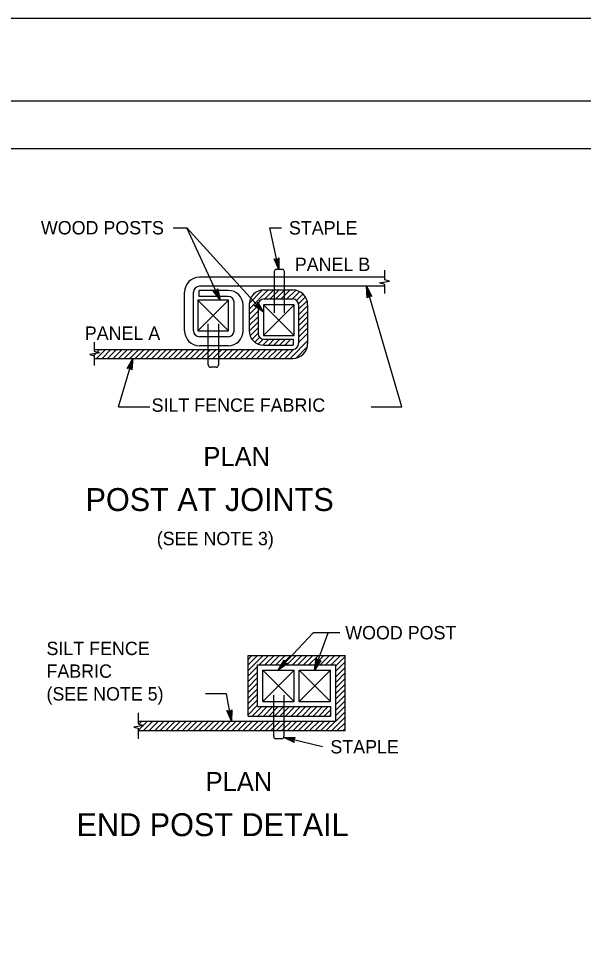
# Model space of a CAD drawing. Extents: x -894 to 866, y -472 to 714.
# Drawn here: x -335.1 to -39, y 225.8 to 713.6 of the extents above; entities that cross this region are included whole.
import ezdxf

# ---------------------------------------------------------------- set-up
doc = ezdxf.new("R2010")
doc.units = 0
for name, color, linetype in [('border_PLOTTING-ELEMENTS', 7, 'Continuous'), ('border_rw_22x34_Cut_Lines', 7, 'Continuous'), ('border_SHEET', 7, 'Continuous'), ('temp_CONSTRUCTION', 7, 'Continuous'), ('temp_CONSTRUCTION-anno', 7, 'Continuous')]:
    doc.layers.add(name, color=color, linetype=linetype)

msp = doc.modelspace()

# ---------------------------------------------------------------- linework, layer by layer
at = {"layer": 'border_PLOTTING-ELEMENTS'}
for points in [[(-894.04, -472.44), (865.96, -472.44), (865.96, 713.56), (-894.04, 713.56)], [(-864.04, 670.56), (835.96, 670.56), (835.96, -429.44), (-864.04, -429.44)]]:
    msp.add_lwpolyline(points, close=True, dxfattribs=at)
at = {"layer": 'border_rw_22x34_Cut_Lines'}
msp.add_lwpolyline([(-864.04, 670.56), (835.96, 670.56), (835.96, -429.44), (-864.04, -429.44)], close=True, dxfattribs=at)
at = {"layer": 'border_SHEET'}
msp.add_line((-814.04, 645.56), (810.96, 645.56), dxfattribs=at)
at = {"layer": 'temp_CONSTRUCTION'}
for p, q in [((-201.1, 580.99), (-201.1, 559.42)), ((-196.89, 582.15), (-199.93, 582.15)), ((-195.73, 559.42), (-195.73, 580.99)), ((-143.14, 576.6), (-143.14, 581.75)), ((-143.14, 577.99), (-240.37, 577.99)), ((-145.91, 575.13), (-140.75, 576.05)), ((-140.75, 576.05), (-143.14, 576.6)), ((-225.2, 571.1), (-240.5, 571.1)), ((-240.5, 567.99), (-240.5, 571.1)), ((-143.14, 573.28), (-240.32, 573.28)), ((-214.28, 564.26), (-207.2, 571.34)), ((-214.11, 561.53), (-204.29, 571.34)), ((-206.52, 571.34), (-191.35, 571.34)), ((-206.1, 566.63), (-201.39, 571.34)), ((-203.2, 566.63), (-198.49, 571.34)), ((-200.3, 566.63), (-195.58, 571.34)), ((-197.4, 566.63), (-192.68, 571.34)), ((-194.49, 566.63), (-189.83, 571.29)), ((-143.14, 574.21), (-145.91, 575.13)), ((-143.14, 569.42), (-143.14, 574.21)), ((-248.13, 549.91), (-248.13, 570.24)), ((-243.42, 549.96), (-243.42, 570.17)), ((-225.05, 566.01), (-241.14, 549.85)), ((-225.05, 549.85), (-241.14, 566.01)), ((-225.26, 567.99), (-240.5, 567.99)), ((-206.46, 566.63), (-191.4, 566.63)), ((-191.59, 566.63), (-187.67, 570.55)), ((-189.34, 565.98), (-186, 569.32)), ((-188.3, 564.11), (-184.9, 567.52)), ((-222.16, 549.96), (-222.16, 564.89)), ((-217.44, 549.91), (-217.44, 563.34)), ((-214.28, 563.58), (-214.28, 550.15)), ((-214.28, 558.45), (-209.56, 563.16)), ((-214.28, 558.45), (-209.56, 563.16)), ((-209.56, 563.53), (-209.56, 548.6)), ((-206.67, 547.48), (-190.58, 563.64)), ((-206.67, 563.64), (-190.58, 547.48)), ((-188.3, 561.21), (-183.97, 565.55)), ((-188.3, 563.53), (-188.3, 543.32)), ((-188.3, 558.31), (-183.59, 563.03)), ((-183.59, 563.58), (-183.59, 543.25)), ((-214.28, 555.55), (-209.56, 560.26)), ((-214.28, 555.55), (-209.56, 560.26)), ((-214.28, 552.65), (-209.56, 557.36)), ((-214.28, 552.65), (-209.56, 557.36)), ((-188.3, 555.41), (-183.59, 560.13)), ((-188.3, 552.51), (-183.59, 557.22)), ((-235.71, 532.05), (-235.71, 553.62)), ((-230.34, 553.62), (-230.34, 532.05)), ((-214.28, 549.74), (-209.56, 554.46)), ((-214.28, 549.74), (-209.56, 554.46)), ((-213.61, 547.52), (-209.56, 551.56)), ((-188.3, 549.6), (-183.59, 554.32)), ((-188.3, 546.7), (-183.59, 551.42)), ((-225.26, 546.86), (-240.32, 546.86)), ((-212.48, 545.74), (-209.56, 548.65)), ((-211.17, 544.14), (-208.85, 546.46)), ((-188.3, 543.8), (-183.59, 548.52)), ((-295.48, 544.07), (-295.48, 539.28)), ((-225.2, 542.15), (-240.37, 542.15)), ((-209.29, 543.12), (-206.89, 545.52)), ((-206.96, 542.54), (-203.99, 545.52)), ((-206.52, 542.39), (-191.22, 542.39)), ((-206.46, 545.5), (-191.22, 545.5)), ((-204.28, 542.32), (-201.09, 545.52)), ((-201.27, 542.44), (-198.37, 545.34)), ((-198.36, 542.43), (-195.28, 545.52)), ((-195.5, 542.4), (-192.52, 545.37)), ((-192.48, 535.75), (-183.59, 544.66)), ((-191.22, 545.5), (-191.22, 542.39)), ((-292.71, 538.36), (-297.86, 537.45)), ((-297.86, 537.45), (-295.48, 536.89)), ((-295.72, 536.94), (-294.64, 538.02)), ((-295.48, 540.21), (-191.4, 540.21)), ((-295.48, 539.28), (-292.71, 538.36)), ((-295.48, 536.89), (-295.48, 531.74)), ((-294.27, 535.5), (-289.58, 540.21)), ((-293.9, 538.76), (-292.46, 540.21)), ((-291.38, 535.5), (-286.7, 540.21)), ((-288.5, 535.5), (-283.8, 540.21)), ((-288.42, 535.58), (-283.8, 540.21)), ((-285.6, 535.5), (-280.9, 540.21)), ((-285.6, 535.5), (-280.9, 540.21)), ((-282.7, 535.5), (-277.99, 540.21)), ((-282.7, 535.5), (-277.99, 540.21)), ((-279.8, 535.5), (-275.09, 540.21)), ((-279.8, 535.5), (-275.09, 540.21)), ((-276.9, 535.5), (-272.18, 540.21)), ((-276.9, 535.5), (-272.18, 540.21)), ((-274, 535.5), (-269.28, 540.21)), ((-274, 535.5), (-269.28, 540.21)), ((-271.1, 535.5), (-266.38, 540.21)), ((-271.1, 535.5), (-266.38, 540.21)), ((-268.19, 535.5), (-263.48, 540.21)), ((-268.19, 535.5), (-263.48, 540.21)), ((-265.29, 535.5), (-260.57, 540.21)), ((-265.29, 535.5), (-260.57, 540.21)), ((-262.39, 535.5), (-257.67, 540.21)), ((-262.39, 535.5), (-257.67, 540.21)), ((-259.49, 535.5), (-254.77, 540.21)), ((-256.59, 535.5), (-251.87, 540.21)), ((-256.59, 535.5), (-251.87, 540.21)), ((-253.69, 535.5), (-248.97, 540.21)), ((-253.69, 535.5), (-248.97, 540.21)), ((-250.78, 535.5), (-246.07, 540.21)), ((-250.78, 535.5), (-246.07, 540.21)), ((-247.88, 535.5), (-243.16, 540.21)), ((-247.88, 535.5), (-243.16, 540.21)), ((-244.98, 535.5), (-240.26, 540.21)), ((-244.98, 535.5), (-240.26, 540.21)), ((-242.08, 535.5), (-237.36, 540.21)), ((-242.08, 535.5), (-237.36, 540.21)), ((-239.18, 535.5), (-234.46, 540.21)), ((-239.18, 535.5), (-234.46, 540.21)), ((-236.28, 535.5), (-231.56, 540.21)), ((-236.28, 535.5), (-231.56, 540.21)), ((-233.36, 535.5), (-228.66, 540.21)), ((-230.46, 535.5), (-225.75, 540.21)), ((-230.46, 535.5), (-225.75, 540.21)), ((-227.56, 535.5), (-222.85, 540.21)), ((-227.56, 535.5), (-222.85, 540.21)), ((-224.66, 535.5), (-219.95, 540.21)), ((-224.66, 535.5), (-219.95, 540.21)), ((-221.76, 535.5), (-217.05, 540.21)), ((-221.76, 535.5), (-217.05, 540.21)), ((-218.86, 535.5), (-214.15, 540.21)), ((-218.86, 535.5), (-214.15, 540.21)), ((-215.95, 535.5), (-211.2, 540.25)), ((-213.05, 535.5), (-208.35, 540.2)), ((-210.15, 535.5), (-205.37, 540.28)), ((-207.06, 535.67), (-202.54, 540.2)), ((-204.06, 535.78), (-199.61, 540.22)), ((-201.4, 535.53), (-196.7, 540.24)), ((-198.26, 535.78), (-193.86, 540.17)), ((-195.45, 535.68), (-191.02, 540.11)), ((-189.64, 535.69), (-184.2, 541.13)), ((-295.48, 535.5), (-191.35, 535.5)), ((-231.51, 530.88), (-234.55, 530.88)), ((-214.82, 379.81), (-163.92, 379.81)), ((-214.82, 348.07), (-214.82, 379.81)), ((-214.82, 371.97), (-206.98, 379.81)), ((-214.82, 374.87), (-209.88, 379.81)), ((-214.82, 377.77), (-212.78, 379.81)), ((-214.82, 371.97), (-206.98, 379.81)), ((-214.82, 374.87), (-209.88, 379.81)), ((-214.82, 377.77), (-212.78, 379.81)), ((-209.01, 374.88), (-204.08, 379.81)), ((-209.01, 374.88), (-204.08, 379.81)), ((-206.1, 374.88), (-201.18, 379.81)), ((-206.1, 374.88), (-201.18, 379.81)), ((-203.2, 374.88), (-198.28, 379.81)), ((-203.2, 374.88), (-198.28, 379.81)), ((-200.29, 374.88), (-195.37, 379.81)), ((-200.29, 374.88), (-195.37, 379.81)), ((-197.39, 374.88), (-192.47, 379.81)), ((-197.39, 374.88), (-192.47, 379.81)), ((-194.49, 374.88), (-189.57, 379.81)), ((-194.49, 374.88), (-189.57, 379.81)), ((-191.59, 374.88), (-186.67, 379.81)), ((-191.59, 374.88), (-186.67, 379.81)), ((-188.69, 374.88), (-183.77, 379.81)), ((-188.69, 374.88), (-183.77, 379.81)), ((-185.79, 374.88), (-180.87, 379.81)), ((-185.79, 374.88), (-180.87, 379.81)), ((-182.88, 374.88), (-177.96, 379.81)), ((-182.88, 374.88), (-177.96, 379.81)), ((-179.98, 374.88), (-175.06, 379.81)), ((-179.98, 374.88), (-175.06, 379.81)), ((-177.08, 374.88), (-172.16, 379.81)), ((-177.08, 374.88), (-172.16, 379.81)), ((-174.18, 374.88), (-169.25, 379.81)), ((-174.18, 374.88), (-169.25, 379.81)), ((-171.28, 374.88), (-166.35, 379.81)), ((-171.28, 374.88), (-166.35, 379.81)), ((-168.85, 374.41), (-163.92, 379.34)), ((-168.85, 374.41), (-163.92, 379.34)), ((-168.85, 371.5), (-163.92, 376.43)), ((-168.85, 371.5), (-163.92, 376.43)), ((-163.92, 340.41), (-163.92, 379.81)), ((-214.82, 369.07), (-209.89, 374)), ((-214.82, 369.07), (-209.89, 374)), ((-214.82, 366.17), (-209.89, 371.1)), ((-214.82, 366.17), (-209.89, 371.1)), ((-209.89, 352.99), (-209.89, 374.88)), ((-209.89, 374.88), (-168.85, 374.88)), ((-207.16, 372.15), (-190.74, 372.15)), ((-207.16, 355.73), (-207.16, 372.15)), ((-207.16, 372.15), (-190.74, 355.73)), ((-190.74, 372.15), (-207.16, 355.73)), ((-190.74, 355.73), (-190.74, 372.15)), ((-188, 355.73), (-188, 372.15)), ((-188, 372.15), (-171.59, 355.73)), ((-171.59, 372.15), (-188, 355.73)), ((-188, 372.15), (-171.59, 372.15)), ((-171.59, 355.73), (-171.59, 372.15)), ((-168.85, 345.33), (-168.85, 374.88)), ((-168.85, 368.6), (-163.92, 373.53)), ((-168.85, 368.6), (-163.92, 373.53)), ((-214.82, 363.27), (-209.89, 368.2)), ((-214.82, 363.27), (-209.89, 368.2)), ((-168.85, 365.7), (-163.92, 370.63)), ((-168.85, 365.7), (-163.92, 370.63)), ((-168.85, 362.8), (-163.92, 367.73)), ((-168.85, 362.8), (-163.92, 367.73)), ((-214.82, 360.36), (-209.89, 365.29)), ((-214.82, 360.36), (-209.89, 365.29)), ((-214.82, 357.46), (-209.89, 362.39)), ((-214.82, 357.46), (-209.89, 362.39)), ((-168.85, 359.9), (-163.92, 364.83)), ((-168.85, 359.9), (-163.92, 364.83)), ((-168.85, 357), (-163.92, 361.93)), ((-168.85, 357), (-163.92, 361.93)), ((-214.82, 354.56), (-209.89, 359.49)), ((-214.82, 354.56), (-209.89, 359.49)), ((-214.82, 351.66), (-209.89, 356.58)), ((-214.82, 351.66), (-209.89, 356.58)), ((-201.4, 337.34), (-201.4, 358.91)), ((-196.03, 358.91), (-196.03, 337.34)), ((-168.85, 354.09), (-163.92, 359.01)), ((-168.85, 354.09), (-163.92, 359.01)), ((-168.85, 351.19), (-163.92, 356.11)), ((-168.85, 351.19), (-163.92, 356.11)), ((-214.82, 348.76), (-209.89, 353.68)), ((-214.82, 348.76), (-209.89, 353.68)), ((-212.61, 348.07), (-207.68, 352.99)), ((-212.61, 348.07), (-207.68, 352.99)), ((-209.89, 352.99), (-171.59, 352.99)), ((-209.69, 348.07), (-204.77, 352.99)), ((-209.69, 348.07), (-204.77, 352.99)), ((-207.16, 355.73), (-190.74, 355.73)), ((-206.79, 348.07), (-201.87, 352.99)), ((-206.79, 348.07), (-201.87, 352.99)), ((-203.89, 348.07), (-198.97, 352.99)), ((-203.89, 348.07), (-198.97, 352.99)), ((-200.99, 348.07), (-196.07, 352.99)), ((-198.09, 348.07), (-193.17, 352.99)), ((-198.09, 348.07), (-193.17, 352.99)), ((-195.19, 348.07), (-190.27, 352.99)), ((-195.19, 348.07), (-190.27, 352.99)), ((-192.28, 348.07), (-187.36, 352.99)), ((-192.28, 348.07), (-187.36, 352.99)), ((-189.38, 348.07), (-184.46, 352.99)), ((-189.38, 348.07), (-184.46, 352.99)), ((-188, 355.73), (-171.59, 355.73)), ((-186.48, 348.07), (-181.56, 352.99)), ((-186.48, 348.07), (-181.56, 352.99)), ((-183.58, 348.07), (-178.66, 352.99)), ((-183.58, 348.07), (-178.66, 352.99)), ((-180.68, 348.07), (-175.76, 352.99)), ((-180.68, 348.07), (-175.76, 352.99)), ((-177.78, 348.07), (-172.86, 352.99)), ((-177.78, 348.07), (-172.86, 352.99)), ((-174.87, 348.07), (-171.59, 351.35)), ((-174.87, 348.07), (-171.59, 351.35)), ((-171.59, 352.99), (-171.59, 348.07)), ((-168.85, 348.29), (-163.92, 353.21)), ((-168.85, 348.29), (-163.92, 353.21)), ((-272.38, 349.71), (-272.38, 344.06)), ((-214.82, 348.07), (-171.59, 348.07)), ((-171.97, 348.07), (-171.59, 348.45)), ((-171.97, 348.07), (-171.59, 348.45)), ((-170.93, 340.41), (-163.92, 347.41)), ((-170.93, 340.41), (-163.92, 347.41)), ((-168.85, 345.39), (-163.92, 350.31)), ((-168.85, 345.39), (-163.92, 350.31)), ((-269.62, 343.14), (-274.78, 342.23)), ((-274.78, 342.23), (-272.38, 341.67)), ((-272.38, 345.33), (-168.85, 345.33)), ((-272.38, 340.52), (-267.58, 345.33)), ((-272.38, 344.06), (-269.62, 343.14)), ((-272.38, 341.67), (-272.38, 336.03)), ((-271.9, 343.9), (-270.48, 345.33)), ((-269.59, 340.41), (-264.67, 345.33)), ((-266.69, 340.41), (-261.77, 345.33)), ((-266.69, 340.41), (-261.77, 345.33)), ((-263.79, 340.41), (-258.87, 345.33)), ((-263.79, 340.41), (-258.87, 345.33)), ((-260.89, 340.41), (-255.97, 345.33)), ((-260.89, 340.41), (-255.97, 345.33)), ((-257.99, 340.41), (-253.07, 345.33)), ((-257.99, 340.41), (-253.07, 345.33)), ((-255.09, 340.41), (-250.17, 345.33)), ((-255.09, 340.41), (-250.17, 345.33)), ((-252.18, 340.41), (-247.26, 345.33)), ((-252.18, 340.41), (-247.26, 345.33)), ((-249.28, 340.41), (-244.36, 345.33)), ((-249.28, 340.41), (-244.36, 345.33)), ((-246.38, 340.41), (-241.45, 345.33)), ((-246.38, 340.41), (-241.45, 345.33)), ((-243.48, 340.41), (-238.55, 345.33)), ((-243.48, 340.41), (-238.55, 345.33)), ((-240.58, 340.41), (-235.65, 345.33)), ((-240.58, 340.41), (-235.65, 345.33)), ((-237.68, 340.41), (-232.75, 345.33)), ((-237.68, 340.41), (-232.75, 345.33)), ((-234.77, 340.41), (-229.84, 345.33)), ((-234.77, 340.41), (-229.84, 345.33)), ((-231.87, 340.41), (-226.94, 345.33)), ((-231.87, 340.41), (-226.94, 345.33)), ((-228.97, 340.41), (-224.04, 345.33)), ((-228.97, 340.41), (-224.04, 345.33)), ((-226.07, 340.41), (-221.14, 345.33)), ((-226.07, 340.41), (-221.14, 345.33)), ((-223.17, 340.41), (-218.24, 345.33)), ((-223.17, 340.41), (-218.24, 345.33)), ((-220.27, 340.41), (-215.34, 345.33)), ((-220.27, 340.41), (-215.34, 345.33)), ((-217.36, 340.41), (-212.43, 345.33)), ((-217.36, 340.41), (-212.43, 345.33)), ((-214.46, 340.41), (-209.53, 345.33)), ((-214.46, 340.41), (-209.53, 345.33)), ((-211.56, 340.41), (-206.63, 345.33)), ((-211.56, 340.41), (-206.63, 345.33)), ((-208.65, 340.41), (-203.73, 345.33)), ((-208.65, 340.41), (-203.73, 345.33)), ((-205.75, 340.41), (-200.83, 345.33)), ((-205.75, 340.41), (-200.83, 345.33)), ((-202.85, 340.41), (-197.93, 345.33)), ((-202.85, 340.41), (-197.93, 345.33)), ((-199.94, 340.41), (-195.02, 345.33)), ((-199.94, 340.41), (-195.02, 345.33)), ((-197.04, 340.41), (-192.12, 345.33)), ((-197.04, 340.41), (-192.12, 345.33)), ((-194.14, 340.41), (-189.22, 345.33)), ((-194.14, 340.41), (-189.22, 345.33)), ((-191.24, 340.41), (-186.32, 345.33)), ((-191.24, 340.41), (-186.32, 345.33)), ((-188.34, 340.41), (-183.42, 345.33)), ((-188.34, 340.41), (-183.42, 345.33)), ((-185.44, 340.41), (-180.52, 345.33)), ((-185.44, 340.41), (-180.52, 345.33)), ((-182.53, 340.41), (-177.61, 345.33)), ((-182.53, 340.41), (-177.61, 345.33)), ((-179.63, 340.41), (-174.7, 345.33)), ((-179.63, 340.41), (-174.7, 345.33)), ((-176.73, 340.41), (-171.81, 345.33)), ((-176.73, 340.41), (-171.81, 345.33)), ((-173.83, 340.41), (-168.9, 345.33)), ((-173.83, 340.41), (-168.9, 345.33)), ((-168.03, 340.41), (-163.92, 344.51)), ((-168.03, 340.41), (-163.92, 344.51)), ((-165.12, 340.41), (-163.92, 341.6)), ((-165.12, 340.41), (-163.92, 341.6)), ((-272.38, 340.41), (-163.92, 340.41)), ((-197.2, 336.18), (-200.24, 336.18))]:
    msp.add_line(p, q, dxfattribs=at)
for points in [[(-241.14, 549.85), (-225.05, 549.85), (-225.05, 566.01), (-241.14, 566.01)], [(-190.58, 563.64), (-206.67, 563.64), (-206.67, 547.48), (-190.58, 547.48)]]:
    msp.add_lwpolyline(points, close=True, dxfattribs=at)
for centre, radius, start, end in [((-199.94, 580.99), 1.16, 90, 180), ((-196.89, 580.99), 1.16, 0, 90), ((-240.37, 570.24), 7.76, 90, 180), ((-240.32, 570.17), 3.1, 90, 180), ((-225.2, 563.34), 7.76, 0, 90), ((-206.52, 563.58), 7.76, 90, 180), ((-191.35, 563.58), 7.76, 0, 90), ((-225.26, 564.89), 3.1, 0, 90), ((-206.46, 563.53), 3.1, 90, 180), ((-191.4, 563.53), 3.1, 0, 90), ((-240.37, 549.91), 7.76, 180, 270), ((-240.32, 549.96), 3.1, 180, 270), ((-225.26, 549.96), 3.1, 270, 0), ((-225.2, 549.91), 7.76, 270, 0), ((-206.52, 550.15), 7.76, 180, 270), ((-206.46, 548.6), 3.1, 180, 270), ((-191.4, 543.32), 3.1, 270, 0), ((-191.35, 543.25), 7.76, 270, 0), ((-234.55, 532.05), 1.16, 180, 270), ((-231.51, 532.05), 1.16, 270, 0), ((-200.24, 337.34), 1.16, 180, 270), ((-197.2, 337.34), 1.16, 270, 0)]:
    msp.add_arc(centre, radius, start, end, dxfattribs=at)
at = {"layer": 'temp_CONSTRUCTION-anno'}
for p, q in [((-254.14, 603.97), (-246.9, 603.97)), ((-229.46, 566.01), (-246.9, 603.97)), ((-206.67, 559.72), (-246.9, 603.97)), ((-203.48, 603.92), (-197.27, 603.92)), ((-198.68, 582.15), (-203.36, 603.92)), ((-198.68, 582.15), (-201.2, 587.65)), ((-201.2, 587.65), (-201.2, 587.65)), ((-201.2, 587.65), (-199.75, 587.15)), ((-198.97, 583.49), (-200.81, 587.5)), ((-199.25, 584.81), (-200.43, 587.4)), ((-199.53, 586.14), (-200.04, 587.25)), ((-199.75, 587.15), (-198.63, 588.2)), ((-199.52, 587.38), (-199.53, 586.14)), ((-199.23, 587.62), (-199.25, 584.81)), ((-198.93, 587.92), (-198.96, 583.48)), ((-198.63, 588.2), (-198.68, 582.15)), ((-198.63, 588.2), (-198.63, 588.2)), ((-198.68, 582.15), (-198.68, 582.15)), ((-229.46, 566.01), (-233.11, 570.83)), ((-233.11, 570.83), (-233.11, 570.83)), ((-233.11, 570.83), (-231.59, 570.67)), ((-230.03, 567.26), (-232.69, 570.77)), ((-230.59, 568.49), (-232.31, 570.76)), ((-231.59, 570.67), (-230.72, 571.93)), ((-231.42, 570.93), (-231.16, 569.72)), ((-231.18, 571.23), (-230.59, 568.49)), ((-230.95, 571.59), (-230.02, 567.25)), ((-230.72, 571.93), (-230.72, 571.93)), ((-230.72, 571.93), (-229.46, 566.01)), ((-134.15, 510.17), (-152.79, 573.28)), ((-152.38, 567.24), (-152.79, 573.28)), ((-152.79, 573.28), (-152.79, 573.28)), ((-152.79, 573.28), (-149.86, 567.98)), ((-152.1, 567.54), (-152.4, 571.97)), ((-152.4, 571.97), (-150.26, 568.11)), ((-231.16, 569.72), (-231.89, 570.69)), ((-229.46, 566.01), (-229.46, 566.01)), ((-151.34, 568.37), (-152.38, 567.24)), ((-152.38, 567.24), (-152.38, 567.24)), ((-151.83, 567.86), (-152.02, 570.67)), ((-152.02, 570.67), (-150.64, 568.18)), ((-151.55, 568.13), (-151.63, 569.36)), ((-151.63, 569.36), (-151.04, 568.3)), ((-149.86, 567.98), (-151.34, 568.37)), ((-149.86, 567.98), (-149.86, 567.98)), ((-211.61, 563.21), (-210.12, 563.51)), ((-206.67, 559.72), (-211.61, 563.21)), ((-211.61, 563.21), (-211.61, 563.21)), ((-207.6, 560.73), (-211.2, 563.28)), ((-208.5, 561.74), (-210.83, 563.38)), ((-209.41, 562.74), (-210.41, 563.45)), ((-210.12, 563.51), (-209.67, 564.98)), ((-210.03, 563.82), (-209.41, 562.74)), ((-209.89, 564.18), (-208.5, 561.74)), ((-209.79, 564.59), (-207.59, 560.73)), ((-209.67, 564.98), (-209.67, 564.98)), ((-209.67, 564.98), (-206.67, 559.72)), ((-206.67, 559.72), (-206.67, 559.72)), ((-282.77, 510.17), (-275.29, 535.5)), ((-278.23, 530.21), (-275.29, 535.5)), ((-277.83, 530.31), (-275.68, 534.19)), ((-277.43, 530.43), (-276.06, 532.89)), ((-276.06, 532.89), (-276.26, 530.05)), ((-275.68, 534.18), (-275.98, 529.78)), ((-275.29, 535.5), (-275.71, 529.46)), ((-275.29, 535.5), (-275.29, 535.5)), ((-276.74, 530.59), (-278.23, 530.21)), ((-278.23, 530.21), (-278.23, 530.21)), ((-277.05, 530.5), (-276.45, 531.59)), ((-275.71, 529.46), (-276.74, 530.59)), ((-276.45, 531.59), (-276.53, 530.37)), ((-275.71, 529.46), (-275.71, 529.46)), ((-282.77, 510.17), (-266.26, 510.17)), ((-150.24, 510.17), (-134.15, 510.17)), ((-198.96, 372.15), (-180.74, 391.75)), ((-166.66, 391.75), (-180.74, 391.75)), ((-179.98, 372.15), (-172.84, 391.72)), ((-198.96, 372.15), (-195.9, 377.36)), ((-198.03, 373.15), (-195.79, 376.96)), ((-194.37, 375.66), (-198.03, 373.14)), ((-197.1, 374.14), (-195.66, 376.59)), ((-194.79, 375.73), (-197.1, 374.14)), ((-196.18, 375.13), (-195.56, 376.18)), ((-195.16, 375.84), (-196.18, 375.13)), ((-195.9, 377.36), (-195.9, 377.36)), ((-195.9, 377.36), (-195.47, 375.9)), ((-195.47, 375.9), (-193.97, 375.58)), ((-179.98, 372.15), (-179.19, 378.14)), ((-176.72, 377.24), (-179.98, 372.15)), ((-179.51, 373.44), (-178.93, 377.81)), ((-177.12, 377.16), (-179.51, 373.42)), ((-179.19, 378.14), (-179.19, 378.14)), ((-179.19, 378.14), (-178.23, 376.96)), ((-179.05, 374.7), (-178.67, 377.53)), ((-177.53, 377.07), (-179.05, 374.7)), ((-178.58, 375.98), (-178.42, 377.19)), ((-177.91, 377.02), (-178.58, 375.98)), ((-178.23, 376.96), (-176.72, 377.24)), ((-176.72, 377.24), (-176.72, 377.24)), ((-193.97, 375.58), (-198.96, 372.15)), ((-198.96, 372.15), (-198.96, 372.15)), ((-193.97, 375.58), (-193.97, 375.58)), ((-179.98, 372.15), (-179.98, 372.15)), ((-226.21, 359.75), (-237.19, 359.75)), ((-223.54, 345.33), (-226.21, 359.75)), ((-224.47, 350.37), (-223.32, 351.38)), ((-223.32, 351.38), (-223.54, 345.33)), ((-223.32, 351.38), (-223.32, 351.38)), ((-223.54, 345.33), (-225.9, 350.9)), ((-225.9, 350.9), (-225.9, 350.9)), ((-225.9, 350.9), (-224.47, 350.37)), ((-223.8, 346.68), (-225.52, 350.74)), ((-224.04, 348.01), (-225.15, 350.63)), ((-224.28, 349.35), (-224.76, 350.47)), ((-224.24, 350.58), (-224.28, 349.35)), ((-223.93, 350.82), (-224.04, 348.01)), ((-223.63, 351.11), (-223.79, 346.67)), ((-223.54, 345.33), (-223.54, 345.33)), ((-175.71, 331.95), (-196.13, 336.87)), ((-190.7, 334.2), (-196.13, 336.87)), ((-196.13, 336.87), (-196.13, 336.87)), ((-196.13, 336.87), (-190.08, 336.76)), ((-190.08, 336.76), (-191.16, 335.67)), ((-190.08, 336.76), (-190.08, 336.76)), ((-190.83, 334.6), (-194.81, 336.55)), ((-194.8, 336.55), (-190.39, 336.47)), ((-190.97, 334.99), (-193.49, 336.23)), ((-193.49, 336.23), (-190.64, 336.18)), ((-191.06, 335.37), (-192.17, 335.91)), ((-192.17, 335.91), (-190.95, 335.89)), ((-191.16, 335.67), (-190.7, 334.2)), ((-190.7, 334.2), (-190.7, 334.2))]:
    msp.add_line(p, q, dxfattribs=at)

# ---------------------------------------------------------------- texts
for s, height, p in [('WOOD POSTS', 7, (-323.44, 600.47)), ('STAPLE', 7, (-193.39, 600.42)), ('PANEL B', 7, (-190.3, 581.3)), ('PANEL A', 7, (-300.43, 545.21)), ('SILT FENCE FABRIC', 7, (-265.39, 507.52)), ('PLAN', 10, (-238.24, 479.1)), ('POST AT JOINTS', 12, (-300.06, 455.51)), ('(SEE NOTE 3)', 7, (-262.69, 437.58)), ('WOOD POST', 7, (-163.88, 388.25)), ('SILT FENCE', 7, (-320.51, 380)), ('FABRIC', 7, (-320.51, 368.1)), ('(SEE NOTE 5)', 7, (-320.51, 356.2)), ('STAPLE', 7, (-171.66, 328.45)), ('PLAN', 10, (-237.08, 308.72)), ('END POST DETAIL', 12, (-304.74, 285.12))]:
    msp.add_text(s, height=height, dxfattribs=at).set_placement(p)

doc.saveas('drawing.dxf')
